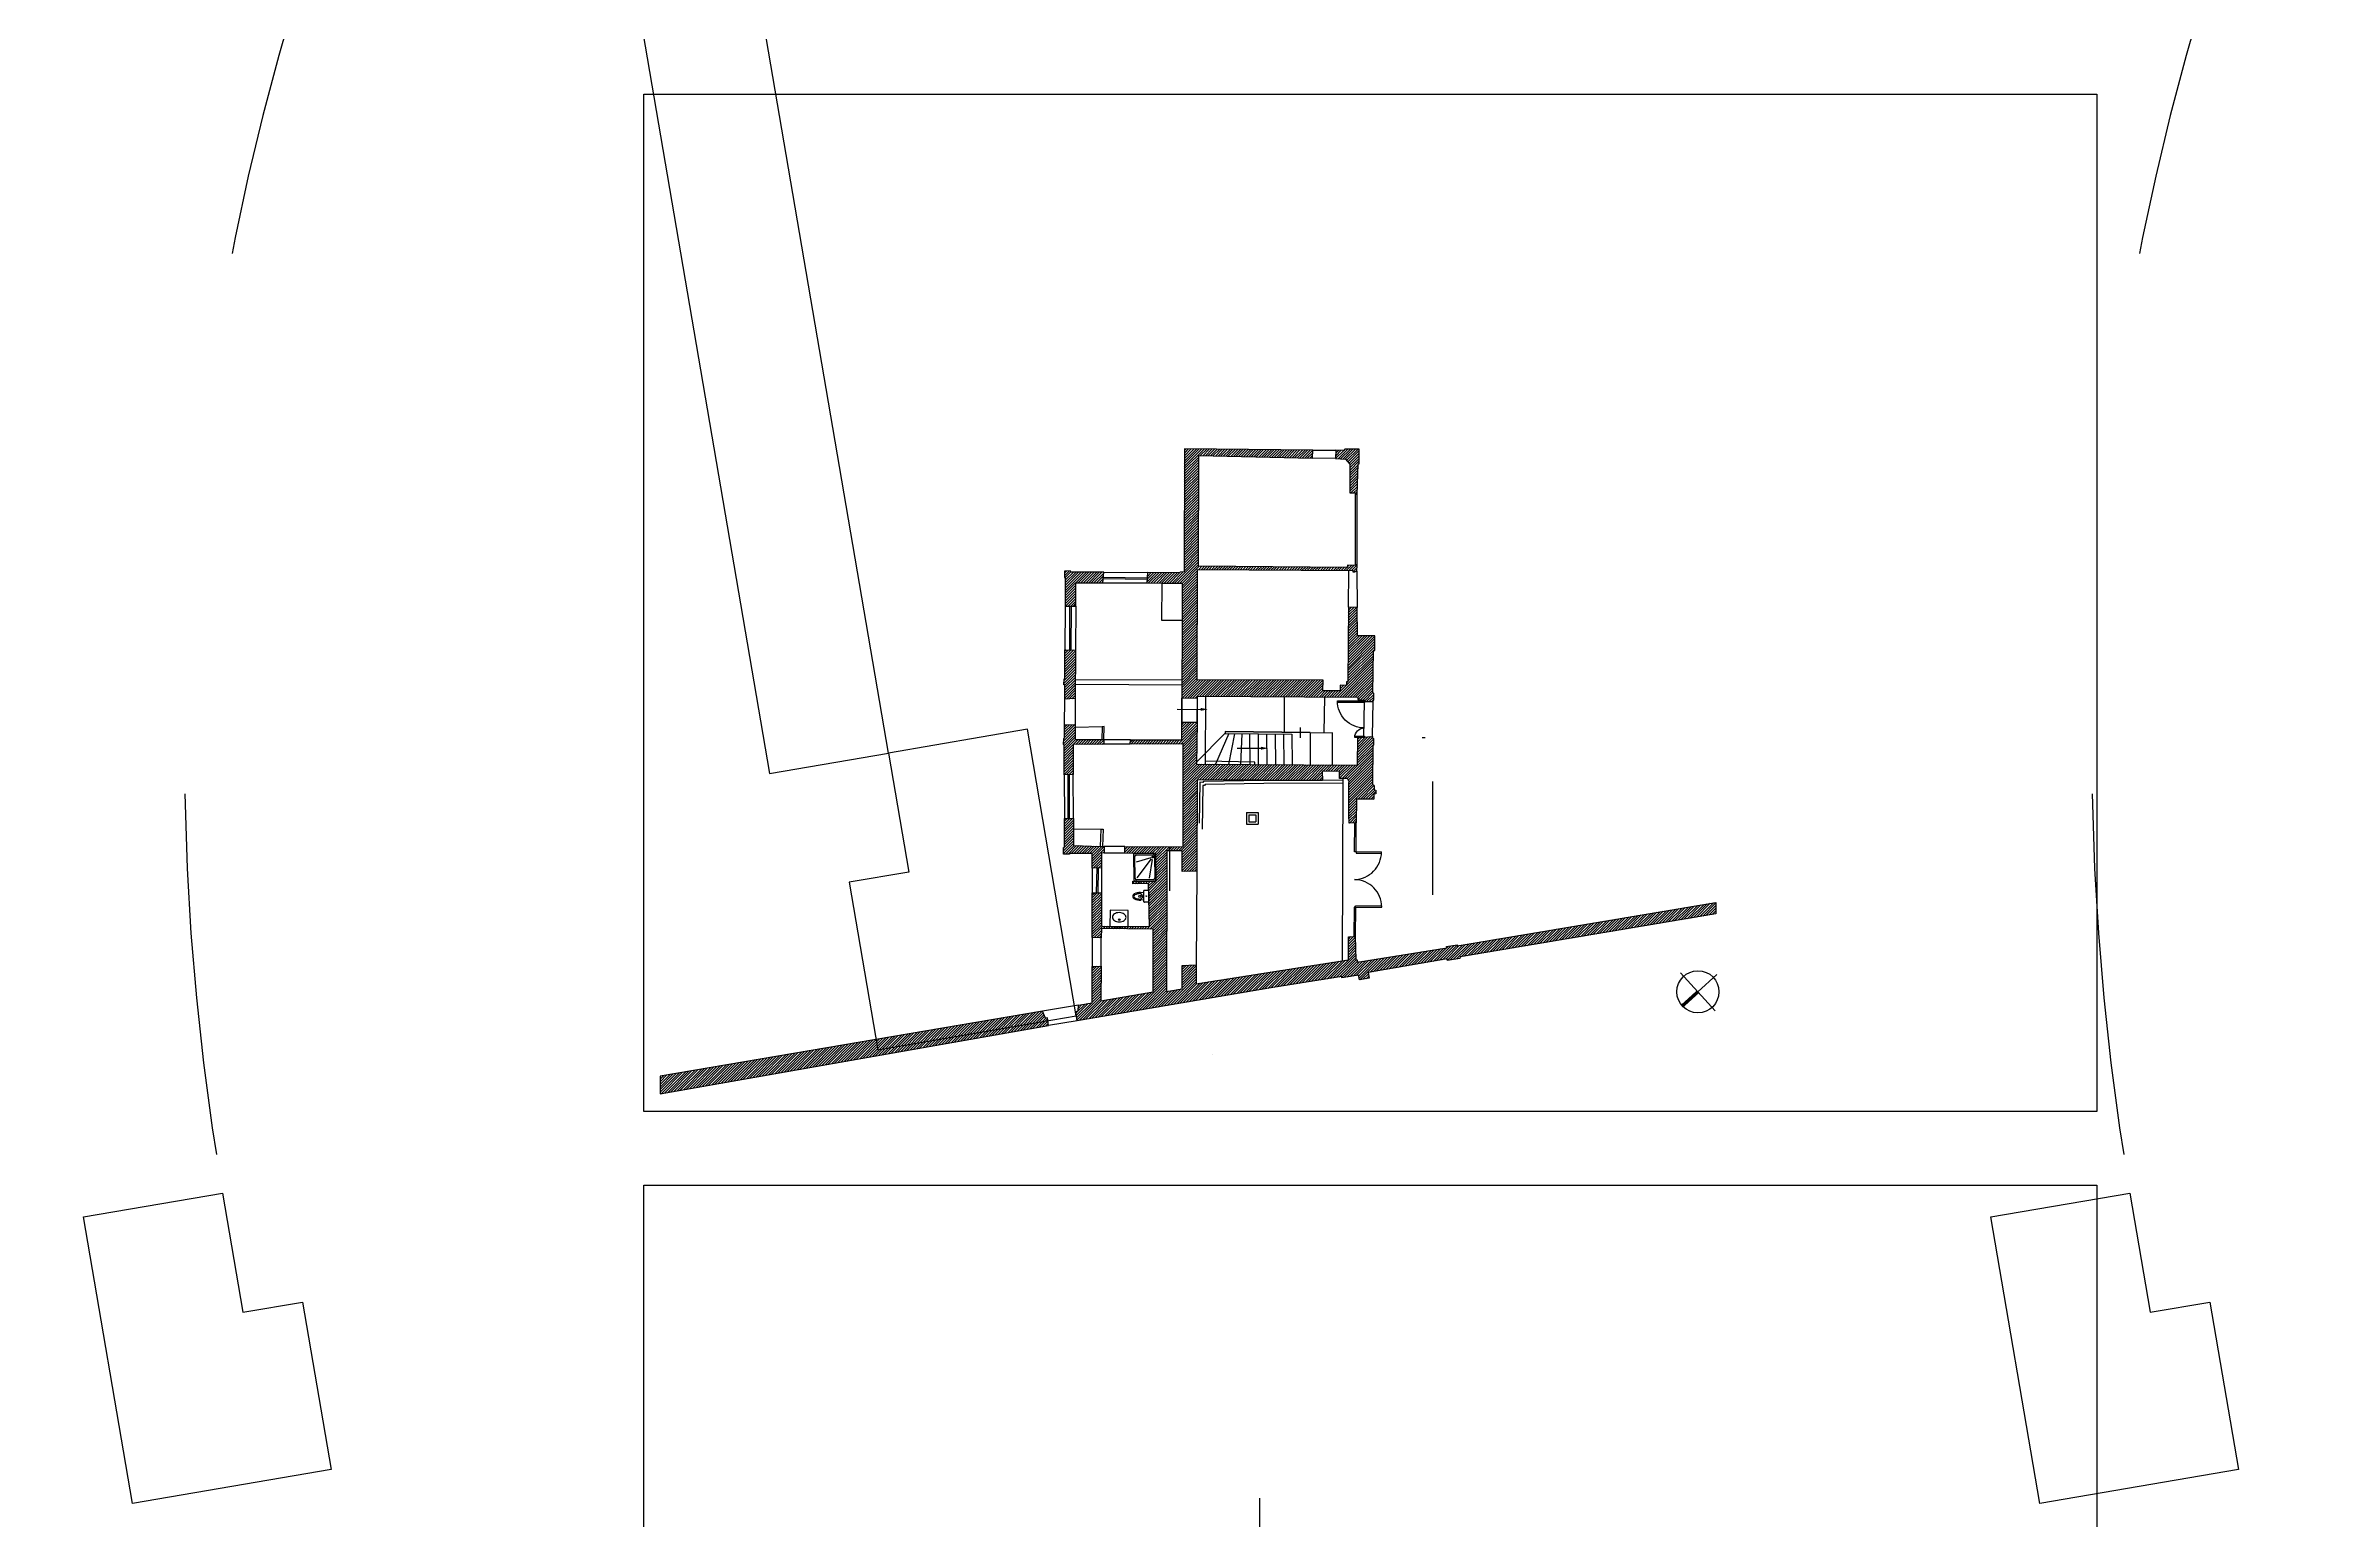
# Model space of a CAD drawing. Header units: metres. Extents: x -228 to 369, y -174 to 385.
# Drawn here: x -20.6 to 57.6, y 23.5 to 74.2 of the extents above; entities that cross this region are included whole.
import ezdxf
from ezdxf.enums import TextEntityAlignment as Align

# ---------------------------------------------------------------- set-up
doc = ezdxf.new("R2010")
doc.units = ezdxf.units.M
doc.linetypes.add('CACHE', pattern=[9.525, 6.35, -3.175])
doc.linetypes.add('PROJECTION', pattern=[0.3, 0.12, -0.18])
for name, color, linetype in [('010_mur', 2, 'Continuous'), ('020_cloi', 5, 'Continuous'), ('030_menuiserie', 1, 'Continuous'), ('040_meubles', 124, 'Continuous'), ('070_trait-fin', 4, 'Continuous'), ('077_textes-1', 243, 'Continuous')]:
    doc.layers.add(name, color=color, linetype=linetype)
doc.layers.add('090_repères-axes', color=230, linetype='Continuous', plot=False)
doc.styles.add('BAT-DES', font='arial.ttf', dxfattribs={"width": 0.99, "height": 0.5})
doc.styles.add('clem', font='swissc.ttf')
doc.styles.add('GEO_PIE_DES', font='arial.ttf')
pattern_1 = [(45.21487, (-53.73075, -44.57852), (-0.045069355, 0.044732575), [])]

# ---------------------------------------------------------------- blocks, each defined once
blk = doc.blocks.new('*U1201')
for points in [[(0.05, -0.04218), (0.05, 0), (0, 0), (0, -0.07218), (0.035, -0.07218), (0.035, -0.04218)], [(0.66849, -0.04218), (0.66849, 0), (0.71849, 0), (0.71849, -0.07218), (0.68349, -0.07218), (0.68349, -0.04218)], [(0.065, -0.07218), (0.035, -0.07218), (0.035, -0.72068), (0.065, -0.72068)]]:
    blk.add_lwpolyline(points, close=True)
at = {"linetype": 'PROJECTION', "ltscale": 0.75}
blk.add_arc((0.03522, -0.07269), 0.64827, 271.69986, 0.04505, dxfattribs=at)
blk = doc.blocks.new('Plan existant mi geometre rdc')
at = {"layer": '010_mur'}
h = blk.add_hatch(dxfattribs=at)
h.set_pattern_fill('ANSI31', color=4, scale=0.02, angle=0.21487)
h.set_pattern_definition(pattern_1)
h.paths.add_polyline_path([(-29.557, 10.222), (-29.556, 10.277), (-24.033, 10.26), (-24.034, 10.179), (-23.811, 10.161), (-23.813, 10.11), (-23.51, 10.113), (-23.509, 10.157), (-23.489, 10.176), (-23.49, 10.397), (-23.522, 10.424), (-23.506, 11.866), (-23.461, 11.871), (-23.462, 12.38), (-24.061, 12.379), (-24.073, 13.35), (-24.376, 13.355), (-24.381, 10.792), (-24.428, 10.794), (-24.431, 10.666), (-24.643, 10.676), (-24.649, 10.476), (-25.246, 10.476), (-25.233, 10.841), (-29.565, 10.841), (-29.572, 14.641), (-24.226, 14.617), (-24.226, 14.577), (-24.142, 14.576), (-24.141, 14.596), (-24.088, 14.593), (-24.079, 14.811), (-24.141, 14.816), (-24.146, 14.792), (-24.412, 14.803), (-24.413, 14.726), (-29.538, 14.75), (-29.541, 18.554), (-25.626, 18.476), (-25.621, 18.758), (-30.04, 18.782), (-30.035, 14.552), (-30.17, 14.54), (-30.176, 14.517), (-31.291, 14.522), (-31.31, 14.165), (-30.789, 14.166), (-30.1, 14.168), (-30.096, 12.878), (-30.09, 10.206)])
h = blk.add_hatch(dxfattribs=at)
h.set_pattern_fill('ANSI31', color=4, scale=0.02, angle=0.21487)
h.set_pattern_definition(pattern_1)
h.paths.add_polyline_path([(-24.34, 17.288), (-24.139, 17.296), (-24.14, 17.243), (-24.086, 17.239), (-24.061, 18.292), (-24.017, 18.293), (-24.021, 18.8), (-24.517, 18.799), (-24.55, 18.754), (-24.822, 18.757), (-24.836, 18.471), (-24.499, 18.445), (-24.341, 18.282)])
h = blk.add_hatch(dxfattribs=at)
h.set_pattern_fill('ANSI31', color=4, scale=0.02, angle=0.21487)
h.set_pattern_definition(pattern_1)
h.paths.add_polyline_path([(-34.122, 13.361), (-33.758, 13.363), (-33.757, 14.161), (-32.824, 14.162), (-32.797, 14.527), (-33.928, 14.532), (-33.939, 14.568), (-34.15, 14.564), (-34.15, 14.346), (-34.121, 14.343)])
h = blk.add_hatch(dxfattribs=at)
h.set_pattern_fill('ANSI31', color=4, scale=0.02, angle=0.21487)
h.set_pattern_definition(pattern_1)
h.paths.add_polyline_path([(-34.122, 10.158), (-34.122, 10.651), (-34.158, 10.652), (-34.151, 10.86), (-34.124, 10.862), (-34.123, 11.851), (-33.76, 11.85), (-33.762, 10.176)])
h = blk.add_hatch(dxfattribs=at)
h.set_pattern_fill('ANSI31', color=4, scale=0.02, angle=0.21487)
h.set_pattern_definition(pattern_1)
h.paths.add_polyline_path([(-34.133, 7.559), (-34.14, 8.591), (-34.164, 8.593), (-34.154, 8.809), (-34.124, 8.81), (-34.124, 9.269), (-33.763, 9.284), (-33.757, 8.77), (-32.841, 8.774), (-32.779, 8.772), (-32.779, 8.763), (-32.776, 8.609), (-33.826, 8.601), (-33.82, 7.569)])
h = blk.add_hatch(dxfattribs=at)
h.set_pattern_fill('ANSI31', color=4, scale=0.02, angle=0.21487)
h.set_pattern_definition(pattern_1)
edge = h.paths.add_edge_path()
edge.add_line((-32.033, 5.097), (-30.034, 5.095))
edge.add_line((-30.034, 5.095), (-30.049, 8.63))
edge.add_line((-30.049, 8.63), (-31.865, 8.616))
edge.add_line((-31.865, 8.616), (-31.86, 8.766))
edge.add_line((-31.86, 8.766), (-30.095, 8.772))
edge.add_line((-30.095, 8.772), (-30.094, 9.378))
edge.add_line((-30.094, 9.378), (-29.566, 9.378))
edge.add_line((-29.566, 9.378), (-29.582, 7.937))
edge.add_line((-29.582, 7.937), (-24.044, 7.926))
edge.add_line((-24.044, 7.926), (-24.032, 8.873))
edge.add_line((-24.032, 8.873), (-23.523, 8.915))
edge.add_line((-23.523, 8.915), (-23.524, 8.869))
edge.add_line((-23.524, 8.869), (-23.499, 8.845))
edge.add_line((-23.499, 8.845), (-23.496, 8.618))
edge.add_line((-23.496, 8.618), (-23.521, 8.601))
edge.add_line((-23.521, 8.601), (-23.524, 7.274))
edge.add_arc((-23.49, 7.29), 0.0371, -155.62003, -103.16333)
edge.add_arc((-23.507, 7.218), 0.0364, -0.68917, 76.83667, ccw=False)
edge.add_line((-23.47, 7.218), (-23.468, 7.074))
edge.add_line((-23.468, 7.074), (-23.408, 7.067))
edge.add_line((-23.408, 7.067), (-23.41, 6.942))
edge.add_line((-23.41, 6.942), (-23.47, 6.933))
edge.add_line((-23.47, 6.933), (-23.476, 6.751))
edge.add_line((-23.476, 6.751), (-24.072, 6.752))
edge.add_line((-24.072, 6.752), (-24.076, 5.944))
edge.add_line((-24.076, 5.944), (-24.317, 5.932))
edge.add_line((-24.317, 5.932), (-24.337, 6.205))
edge.add_line((-24.337, 6.205), (-24.334, 7.318))
edge.add_arc((-24.451, 7.347), 0.121, -13.87307, 98.23124)
edge.add_line((-24.468, 7.467), (-24.655, 7.465))
edge.add_line((-24.655, 7.465), (-24.659, 7.704))
edge.add_line((-24.659, 7.704), (-25.252, 7.715))
edge.add_line((-25.252, 7.715), (-25.24, 7.395))
edge.add_line((-25.24, 7.395), (-28.674, 7.397))
edge.add_line((-28.674, 7.397), (-29.561, 7.397))
edge.add_line((-29.561, 7.397), (-29.562, 4.251))
edge.add_line((-29.562, 4.251), (-30.062, 4.248))
edge.add_line((-30.062, 4.248), (-30.065, 4.957))
edge.add_line((-30.065, 4.957), (-30.597, 4.955))
edge.add_line((-30.597, 4.955), (-30.592, 4.244))
edge.add_line((-30.592, 4.244), (-30.582, 0.116))
edge.add_line((-30.582, 0.116), (-30.047, 0.208))
edge.add_line((-30.047, 0.208), (-30.044, 1.011))
edge.add_line((-30.044, 1.011), (-29.563, 1.029))
edge.add_line((-29.563, 1.029), (-29.563, 0.385))
edge.add_line((-29.563, 0.385), (-24.331, 1.224))
edge.add_line((-24.331, 1.224), (-24.33, 2.022))
edge.add_line((-24.33, 2.022), (-24.099, 2.032))
edge.add_line((-24.099, 2.032), (-24.071, 1.224))
edge.add_line((-24.071, 1.224), (-24.026, 1.223))
edge.add_line((-24.026, 1.223), (-24.02, 1.146))
edge.add_line((-24.02, 1.146), (-20.946, 1.65))
edge.add_line((-20.946, 1.65), (-20.949, 1.693))
edge.add_line((-20.949, 1.693), (-20.588, 1.751))
edge.add_line((-20.588, 1.751), (-20.582, 1.716))
edge.add_line((-20.582, 1.716), (-11.689, 3.249))
edge.add_line((-11.689, 3.249), (-11.687, 2.855))
edge.add_line((-11.687, 2.855), (-20.488, 1.338))
edge.add_line((-20.488, 1.338), (-20.491, 1.29))
edge.add_line((-20.491, 1.29), (-20.921, 1.22))
edge.add_line((-20.921, 1.22), (-20.932, 1.268))
edge.add_line((-20.932, 1.268), (-23.643, 0.789))
edge.add_line((-23.643, 0.789), (-23.611, 0.595))
edge.add_line((-23.611, 0.595), (-23.948, 0.535))
edge.add_line((-23.948, 0.535), (-23.976, 0.696))
edge.add_line((-23.976, 0.696), (-24.551, 0.603))
edge.add_line((-24.551, 0.603), (-24.557, 0.646))
edge.add_line((-24.557, 0.646), (-26.922, 0.262))
edge.add_line((-26.922, 0.262), (-33.659, -0.903))
edge.add_line((-33.659, -0.903), (-33.707, -0.584))
edge.add_line((-33.707, -0.584), (-33.628, -0.567))
edge.add_line((-33.628, -0.567), (-33.617, -0.37))
edge.add_line((-33.617, -0.37), (-33.137, -0.289))
edge.add_line((-33.137, -0.289), (-33.143, 0.967))
edge.add_line((-33.143, 0.967), (-32.839, 0.974))
edge.add_line((-32.839, 0.974), (-32.845, -0.215))
edge.add_line((-32.845, -0.215), (-31.04, 0.096))
edge.add_line((-31.04, 0.096), (-31.05, 2.259))
edge.add_line((-31.05, 2.259), (-32.833, 2.275))
edge.add_line((-32.833, 2.275), (-32.835, 1.951))
edge.add_line((-32.835, 1.951), (-33.147, 1.965))
edge.add_line((-33.147, 1.965), (-33.154, 3.502))
edge.add_line((-33.154, 3.502), (-32.838, 3.502))
edge.add_line((-32.838, 3.502), (-32.836, 2.349))
edge.add_line((-32.836, 2.349), (-31.183, 2.341))
edge.add_line((-31.183, 2.341), (-31.219, 3.824))
edge.add_line((-31.219, 3.824), (-31.758, 3.817))
edge.add_line((-31.758, 3.817), (-31.76, 3.903))
edge.add_line((-31.76, 3.903), (-30.964, 3.9))
edge.add_line((-30.964, 3.9), (-30.984, 4.864))
edge.add_line((-30.984, 4.864), (-32.036, 4.867))
edge.add_line((-32.036, 4.867), (-32.033, 5.097))
h = blk.add_hatch(dxfattribs=at)
h.set_pattern_fill('ANSI31', color=4, scale=0.02, angle=0.21487)
h.set_pattern_definition(pattern_1)
h.paths.add_polyline_path([(-32.751, 4.869), (-32.84, 4.87), (-32.839, 4.359), (-33.158, 4.348), (-33.161, 4.849), (-33.938, 4.849), (-33.94, 4.827), (-34.151, 4.829), (-34.146, 5.052), (-34.115, 5.053), (-34.122, 6.056), (-33.811, 6.054), (-33.805, 5.125), (-32.871, 5.096), (-32.807, 5.098), (-32.745, 5.098)])
at = {"layer": '010_mur', "lineweight": 5}
h = blk.add_hatch(dxfattribs=at)
h.set_pattern_fill('ANSI31', color=4, scale=0.02, angle=0.42975)
h.set_pattern_definition([(45.429746, (-119.20932, -45.14219), (-0.045236796, 0.04456324), [])])
h.paths.add_polyline_path([(-48.002, -2.862), (-47.997, -3.474), (-34.638, -1.075), (-34.682, -0.81), (-34.743, -0.816), (-34.847, -0.579)])
at = {"flags": 128}
blk.add_lwpolyline([(-33.763, 9.284), (-33.763, 9.242)], dxfattribs=at)
at = {"linetype": 'CACHE', "flags": 128}
for points in [[(-33.617, -0.37), (-34.846, -0.578)], [(-33.659, -0.903), (-34.638, -1.075)]]:
    blk.add_lwpolyline(points, dxfattribs=at)
at = {"layer": '010_mur', "flags": 128}
for points in [[(-29.557, 10.222), (-29.556, 10.277), (-24.033, 10.26), (-24.034, 10.179), (-23.811, 10.161), (-23.813, 10.11), (-23.51, 10.113), (-23.509, 10.157), (-23.489, 10.176), (-23.49, 10.397), (-23.522, 10.424), (-23.506, 11.866), (-23.461, 11.871), (-23.462, 12.38), (-24.061, 12.379), (-24.073, 13.35), (-24.376, 13.355), (-24.381, 10.792), (-24.428, 10.794), (-24.431, 10.666), (-24.643, 10.676), (-24.649, 10.476), (-25.246, 10.476), (-25.233, 10.841), (-29.565, 10.841), (-29.572, 14.641), (-24.226, 14.617), (-24.226, 14.577), (-24.142, 14.576), (-24.141, 14.596), (-24.088, 14.593), (-24.079, 14.811), (-24.141, 14.816), (-24.146, 14.792), (-24.412, 14.803), (-24.413, 14.726), (-29.538, 14.75), (-29.541, 18.554), (-25.626, 18.476), (-25.621, 18.758), (-30.04, 18.782), (-30.035, 14.552), (-30.17, 14.54), (-30.176, 14.517), (-31.291, 14.522), (-31.31, 14.165), (-30.789, 14.166), (-30.1, 14.168), (-30.096, 12.878), (-30.09, 10.206), (-29.557, 10.222)], [(-34.122, 10.158), (-34.122, 10.651), (-34.158, 10.652), (-34.151, 10.86), (-34.124, 10.862), (-34.123, 11.851), (-33.76, 11.85), (-33.762, 10.176), (-34.122, 10.158)], [(-34.133, 7.559), (-34.14, 8.591), (-34.164, 8.593), (-34.154, 8.809), (-34.124, 8.81), (-34.124, 9.269), (-33.763, 9.284), (-33.757, 8.77), (-32.841, 8.774), (-32.779, 8.772), (-32.779, 8.763), (-32.776, 8.609), (-33.826, 8.601), (-33.82, 7.569), (-34.133, 7.559)], [(-32.751, 4.869), (-32.84, 4.87), (-32.839, 4.359), (-33.158, 4.348), (-33.161, 4.849), (-33.938, 4.849), (-33.94, 4.827), (-34.151, 4.829), (-34.146, 5.052), (-34.115, 5.053), (-34.122, 6.056), (-33.811, 6.054), (-33.805, 5.125), (-32.871, 5.096), (-32.807, 5.098), (-32.745, 5.098), (-32.751, 4.869)], [(-48.002, -2.862), (-47.997, -3.474), (-34.638, -1.075), (-34.682, -0.81), (-34.743, -0.816), (-34.847, -0.579), (-48.002, -2.862)]]:
    blk.add_lwpolyline(points, dxfattribs=at)
for points in [[(-24.34, 17.288), (-24.139, 17.296), (-24.14, 17.243), (-24.086, 17.239), (-24.061, 18.292), (-24.017, 18.293), (-24.021, 18.8), (-24.517, 18.799), (-24.55, 18.754), (-24.822, 18.757), (-24.836, 18.471), (-24.499, 18.445), (-24.341, 18.282)], [(-34.122, 13.361), (-33.758, 13.363), (-33.757, 14.161), (-32.824, 14.162), (-32.797, 14.527), (-33.928, 14.532), (-33.939, 14.568), (-34.15, 14.564), (-34.15, 14.346), (-34.121, 14.343)]]:
    blk.add_lwpolyline(points, close=True, dxfattribs=at)
blk.add_lwpolyline([(-11.689, 3.249), (-11.687, 2.855), (-20.488, 1.338), (-20.491, 1.29), (-20.921, 1.22), (-20.932, 1.268), (-23.643, 0.789), (-23.611, 0.595), (-23.948, 0.535), (-23.976, 0.696), (-24.551, 0.603), (-24.557, 0.646), (-26.922, 0.262), (-33.659, -0.903), (-33.707, -0.584), (-33.628, -0.567), (-33.617, -0.37), (-33.137, -0.289), (-33.143, 0.967), (-32.839, 0.974), (-32.845, -0.215), (-31.04, 0.096), (-31.05, 2.259), (-32.833, 2.275), (-32.835, 1.951), (-33.147, 1.965), (-33.154, 3.502), (-32.838, 3.502), (-32.836, 2.349), (-31.183, 2.341), (-31.219, 3.824), (-31.758, 3.817), (-31.76, 3.903), (-30.964, 3.9), (-30.984, 4.864), (-32.036, 4.867), (-32.033, 5.097), (-30.034, 5.095), (-30.049, 8.63), (-31.865, 8.616), (-31.86, 8.766), (-30.095, 8.772), (-30.094, 9.378), (-29.566, 9.378), (-29.582, 7.937), (-24.044, 7.926), (-24.032, 8.873), (-23.523, 8.915), (-23.524, 8.869), (-23.499, 8.845), (-23.496, 8.618), (-23.521, 8.601), (-23.524, 7.274, 0.232968), (-23.499, 7.253, -0.351792), (-23.47, 7.218), (-23.468, 7.074), (-23.408, 7.067), (-23.41, 6.942), (-23.47, 6.933), (-23.476, 6.751), (-24.072, 6.752), (-24.076, 5.944), (-24.317, 5.932), (-24.337, 6.205), (-24.334, 7.318, 0.532293), (-24.468, 7.467), (-24.655, 7.465), (-24.659, 7.704), (-25.252, 7.715), (-25.24, 7.395), (-29.561, 7.397), (-29.562, 4.251), (-30.062, 4.248), (-30.065, 4.957), (-30.597, 4.955), (-30.592, 4.244), (-30.582, 0.116), (-30.047, 0.208), (-30.044, 1.011), (-29.563, 1.029), (-29.563, 0.385), (-24.331, 1.224), (-24.33, 2.022), (-24.099, 2.032), (-24.071, 1.224), (-24.026, 1.223), (-24.02, 1.146), (-20.946, 1.65), (-20.949, 1.693), (-20.588, 1.751), (-20.582, 1.716), (-11.689, 3.249)], format="xyb", dxfattribs=at)
at = {"layer": '020_cloi', "flags": 128}
for points in [[(-32.779, 8.772), (-32.767, 9.218), (-32.837, 9.215), (-32.841, 8.774)], [(-25.671, 9.046), (-28.595, 9.06), (-28.595, 8.993), (-26.303, 8.981)], [(-28.595, 9.06), (-25.671, 9.046), (-25.666, 7.929)], [(-26.303, 8.981), (-26.287, 7.93)], [(-32.871, 5.096), (-32.849, 5.688), (-32.785, 5.685), (-32.807, 5.098)]]:
    blk.add_lwpolyline(points, dxfattribs=at)
at = {"layer": '030_menuiserie', "flags": 128}
for points in [[(-24.132, 14.815), (-24.14, 17.243)], [(-24.079, 14.811), (-24.09, 17.24)], [(-31.303, 14.285), (-32.814, 14.303)], [(-31.303, 14.335), (-32.813, 14.353)], [(-33.955, 11.85), (-33.959, 13.362)], [(-33.905, 11.85), (-33.909, 13.362)], [(-33.996, 6.055), (-34.002, 7.565)], [(-33.946, 6.055), (-33.952, 7.565)], [(-33.001, 4.356), (-33.016, 3.503)], [(-32.951, 4.355), (-32.966, 3.502)]]:
    blk.add_lwpolyline(points, dxfattribs=at)
at = {"layer": '030_menuiserie'}
blk.add_lwpolyline([(-24.133, 8.925), (-23.807, 8.926), (-23.807, 8.876), (-24.137, 8.875, -0.414214), (-23.808, 9.206, -0.414214), (-24.741, 10.133), (-23.811, 10.136), (-23.811, 10.086), (-24.741, 10.083)], format="xyb", dxfattribs=at)
at = {"layer": '040_meubles'}
for p, q in [((-31.727, 4.849), (-30.984, 4.864)), ((-31.708, 3.905), (-31.727, 4.849)), ((-31.673, 4.004), (-31.689, 4.752)), ((-31.649, 4.804), (-31.06, 4.816)), ((-31.145, 4.712), (-31.648, 4.561)), ((-31.018, 4.766), (-31.003, 4.018)), ((-30.984, 4.864), (-30.964, 3.921)), ((-30.964, 3.921), (-31.708, 3.905)), ((-31.042, 3.965), (-31.632, 3.953)), ((-31.127, 4.674), (-31.621, 4.02)), ((-31.097, 4.653), (-31.195, 4.009)), ((-32.539, 2.899), (-32.541, 2.347)), ((-32.541, 2.347), (-31.911, 2.344)), ((-31.909, 2.896), (-32.539, 2.899)), ((-31.911, 2.344), (-31.909, 2.896))]:
    blk.add_line(p, q, dxfattribs=at)
at = {"layer": '040_meubles', "linetype": 'ByBlock', "lineweight": -2}
for p, q in [((-31.381, 3.509), (-31.49, 3.517)), ((-31.375, 3.265), (-31.483, 3.253)), ((-31.374, 3.2), (-31.383, 3.576)), ((-31.367, 3.592), (-31.23, 3.595)), ((-31.22, 3.187), (-31.357, 3.184)), ((-31.213, 3.58), (-31.209, 3.392)), ((-31.209, 3.392), (-31.204, 3.204))]:
    blk.add_line(p, q, dxfattribs=at)
at = {"layer": '040_meubles', "flags": 128}
blk.add_lwpolyline([(-30.096, 12.878), (-30.796, 12.873), (-30.789, 14.166)], dxfattribs=at)
at = {"layer": '040_meubles'}
for centre, major_axis, ratio, start_param, end_param in [((-31.648, 4.753), (0.0011, -0.0516), 0.788136, 3.141593, 4.712389), ((-31.059, 4.765), (0.0011, -0.0516), 0.788136, 1.570797, 3.141593), ((-31.633, 4.005), (0.0011, -0.0516), 0.788136, 4.712389, 6.283185), ((-31.043, 4.017), (0.0011, -0.0516), 0.788136, 6.283185, 1.570796), ((-32.368, 2.66), (-0.0004, -0.0992), 0.869565, 4.712389, 5.319945), ((-32.368, 2.66), (-0.0004, -0.0992), 0.869565, 4.104833, 4.712389), ((-32.297, 2.603), (-0.001, -0.199), 0.869565, 3.678877, 4.104833), ((-32.297, 2.716), (-0.001, -0.199), 0.869565, 5.319945, 5.7459), ((-32.25, 2.807), (-0.001, -0.304), 0.869565, 5.7459, 6.041253), ((-32.251, 2.512), (-0.001, -0.304), 0.869565, 3.383525, 3.678877), ((-32.218, 2.95), (-0.002, -0.452), 0.869565, 6.041253, 0), ((-32.221, 2.368), (-0.002, -0.452), 0.869565, 3.141593, 3.383525), ((-32.218, 2.95), (-0.002, -0.452), 0.869565, 6.283185, 0.241932), ((-32.221, 2.368), (-0.002, -0.452), 0.869565, 2.899661, 3.141593), ((-32.188, 2.807), (-0.001, -0.304), 0.869565, 0.241932, 0.537285), ((-32.189, 2.512), (-0.001, -0.304), 0.869565, 2.604308, 2.89966), ((-32.141, 2.716), (-0.001, -0.199), 0.869565, 0.537285, 0.963241), ((-32.142, 2.602), (-0.001, -0.199), 0.869565, 2.178352, 2.604308), ((-32.071, 2.659), (-0.0004, -0.0992), 0.869565, 1.570796, 2.178352), ((-32.071, 2.659), (-0.0004, -0.0992), 0.869565, 0.963241, 1.570796)]:
    blk.add_ellipse(centre, major_axis=major_axis, ratio=ratio, start_param=start_param, end_param=end_param, dxfattribs=at)
for centre, major_axis, ratio in [((-31.082, 4.735), (0.0006, -0.031), 0.788136), ((-31.082, 4.735), (0.0004, -0.0192), 0.788136), ((-32.22, 2.578), (-0.0001, -0.0313), 0.869565)]:
    blk.add_ellipse(centre, major_axis=major_axis, ratio=ratio, dxfattribs=at)
at = {"layer": '040_meubles', "linetype": 'ByBlock', "lineweight": -2}
for centre, major_axis, start_param, end_param in [((-31.66, 3.381), (-0.096, 0.0021), 5.245065, 0.049726), ((-31.66, 3.38), (-0.096, 0.0021), 0.043142, 1.130989), ((-31.66, 3.381), (-0.0012, -0.056), 3.674268, 4.764466), ((-31.66, 3.38), (-0.056, 0.0012), 0.040791, 1.130989), ((-31.506, 3.104), (-0.009, -0.413), 3.12506, 3.67427), ((-31.519, 3.664), (-0.413, 0.009), 1.130987, 1.680197), ((-31.506, 3.104), (-0.373, 0.008), 4.73902, 5.245067), ((-31.519, 3.664), (-0.373, 0.008), 1.130987, 1.637033), ((-31.507, 3.397), (-0.0018, -0.08), 2.529122, 3.168224), ((-31.506, 3.371), (-0.0018, -0.08), 0.066237, 0.705339), ((-31.516, 3.384), (-0.0021, -0.096), 1.61723, 2.529122), ((-31.516, 3.384), (-0.0021, -0.096), 0.705339, 1.61723), ((-31.367, 3.576), (-0.0004, -0.016), 3.188027, 4.758823), ((-31.358, 3.2), (-0.016, 0.0004), 0.046434, 1.617231), ((-31.229, 3.579), (-0.0004, -0.016), 1.61723, 3.188027), ((-31.22, 3.203), (-0.016, 0.0004), 1.617231, 3.188027)]:
    blk.add_ellipse(centre, major_axis=major_axis, ratio=1, start_param=start_param, end_param=end_param, dxfattribs=at)
for centre, major_axis in [((-31.516, 3.384), (-0.036, 0.0008)), ((-31.294, 3.389), (-0.012, 0.0003))]:
    blk.add_ellipse(centre, major_axis=major_axis, ratio=1, dxfattribs=at)
at = {"layer": '070_trait-fin', "linetype": 'CACHE'}
for p, q in [((-24.132, 3.034), (-23.188, 3.047)), ((-24.093, 3.085), (-23.189, 3.097))]:
    blk.add_line(p, q, dxfattribs=at)
at = {"layer": '070_trait-fin', "flags": 128}
for points in [[(-24.836, 18.471), (-25.626, 18.476)], [(-25.621, 18.758), (-24.822, 18.757)], [(-30.09, 10.206), (-30.094, 9.378)], [(-29.567, 10.222), (-29.566, 9.378)], [(-30.259, 9.824), (-29.443, 9.824)], [(-28.595, 9.005), (-29.581, 8.011)], [(-29.581, 8.011), (-28.595, 9.005)], [(-28.473, 8.992), (-28.929, 7.935)], [(-28.283, 8.991), (-28.476, 7.935)], [(-28.027, 8.99), (-28.072, 7.934)], [(-27.757, 8.988), (-27.741, 7.933)], [(-27.469, 8.987), (-27.454, 7.933)], [(-27.173, 8.985), (-27.163, 7.932)], [(-26.883, 8.984), (-26.867, 7.932)], [(-26.587, 8.983), (-26.578, 7.931)], [(-28.179, 8.495), (-27.362, 8.494)], [(-34.133, 7.559), (-34.122, 6.056)], [(-33.811, 6.054), (-33.82, 7.569)]]:
    blk.add_lwpolyline(points, dxfattribs=at)
at = {"layer": '070_trait-fin'}
for points in [[(-32.824, 14.162), (-31.31, 14.165)], [(-32.797, 14.527), (-31.291, 14.522)], [(-34.122, 13.361), (-34.123, 11.851)], [(-33.758, 13.363), (-33.76, 11.85)], [(-33.158, 4.348), (-33.154, 3.502)], [(-32.839, 4.359), (-32.838, 3.502)]]:
    blk.add_lwpolyline(points, dxfattribs=at)
at = {"layer": '070_trait-fin', "linetype": 'CACHE', "flags": 128}
for points in [[(-24.376, 13.355), (-24.37, 14.617)], [(-24.088, 14.593), (-24.073, 13.35)], [(-33.762, 10.176), (-33.763, 9.284)], [(-33.761, 10.83), (-30.091, 10.84)], [(-30.091, 10.657), (-33.761, 10.664)], [(-30.094, 9.378), (-30.09, 10.206)], [(-29.566, 9.378), (-29.557, 10.222)], [(-29.267, 7.936), (-29.274, 10.277)], [(-26.575, 10.268), (-26.566, 9.05)], [(-25.191, 10.264), (-25.201, 9.044)], [(-34.124, 9.269), (-34.122, 10.158)], [(-23.828, 8.89), (-23.813, 10.11)], [(-23.523, 8.915), (-23.51, 10.113)], [(-32.837, 9.215), (-33.762, 9.182)], [(-31.86, 8.766), (-32.779, 8.763)], [(-31.865, 8.616), (-32.776, 8.609)], [(-25.671, 9.039), (-24.915, 9.038)], [(-24.915, 9.042), (-24.917, 7.928)], [(-27.573, 7.933), (-27.572, 8.019), (-29.267, 8.038)], [(-24.539, 7.466), (-24.541, 1.19)], [(-32.85, 5.679), (-33.809, 5.691)], [(-32.036, 4.867), (-32.751, 4.869)], [(-32.033, 5.097), (-32.745, 5.098)], [(-29.562, 4.251), (-29.563, 1.029)], [(-33.147, 1.965), (-33.143, 0.967)], [(-32.839, 0.974), (-32.835, 1.951)]]:
    blk.add_lwpolyline(points, dxfattribs=at)
at = {"layer": '070_trait-fin', "flags": 128}
for points in [[(-29.443, 9.824, 0.1, 0, 0), (-29.19, 9.824, 0, 0, 0)], [(-27.362, 8.494, 0.1, 0, 0), (-27.109, 8.494, 0, 0, 0)]]:
    blk.add_lwpolyline(points, format="xyseb", dxfattribs=at)
at = {"layer": '070_trait-fin', "linetype": 'CACHE', "flags": 128}
for points in [[(-24.539, 7.305), (-27.258, 7.277), (-29.28, 7.244), (-29.303, 7.207), (-29.363, 7.21), (-29.39, 4.234, -0.414363), (-29.531, 4.112), (-30.193, 4.115), (-30.192, 4.247)], [(-24.54, 7.407), (-25.24, 7.395), (-27.259, 7.379), (-29.337, 7.345), (-29.358, 7.312), (-29.464, 7.317), (-29.492, 4.24, -0.416183), (-29.525, 4.215), (-30.09, 4.217), (-30.09, 4.247), (-30.192, 4.247)]]:
    blk.add_lwpolyline(points, format="xyb", dxfattribs=at)
at = {"layer": '070_trait-fin', "linetype": 'CACHE'}
for points in [[(-24.128, 4.942), (-24.126, 5.945)], [(-24.078, 4.942), (-24.076, 5.944)], [(-24.078, 4.942), (-24.128, 4.942)], [(-24.078, 4.942), (-23.203, 4.943)], [(-24.078, 4.942), (-24.078, 4.892)], [(-24.078, 4.892), (-23.202, 4.893)], [(-24.143, 3.035), (-24.145, 2.032)], [(-24.082, 3.035), (-24.143, 3.034)], [(-24.093, 3.035), (-24.095, 2.032)], [(-24.092, 3.035), (-24.093, 3.085)]]:
    blk.add_lwpolyline(points, dxfattribs=at)
for centre, start, end in [((-24.157, 4.942), -88.40754, 0.09608), ((-24.142, 3.034), 0.76341, 89.26703)]:
    blk.add_arc(centre, 0.954, start, end, dxfattribs=at)
at = {"layer": '030_menuiserie', "xscale": 138.5501950750058, "yscale": 138.5501950750058, "zscale": 138.5501950750058, "rotation": 189.9168593396885}
blk.add_blockref('*U1201', (-33.685, -0.736), dxfattribs=at)
at = {"extrusion": (-0.123339, 0.306778, 0.943756), "style": 'GEO_PIE_DES', "oblique": 358.66018, "width": 0.853825}
blk.add_text('Rue                     Paul                  Démange', height=0.00423, rotation=167.40285, dxfattribs=at).set_placement((27.643, -8.494, 2.725), align=Align.MIDDLE_CENTER)
at = {"layer": '077_textes-1', "style": 'clem'}
for s, p in [('Z: 201.22', (-25.224, 19.129)), ('Z: 201.26', (-25.222, 18.626)), ('Local maintenance', (-26.966, 16.83)), ('19.2m²', (-26.964, 16.624)), ('Hsp: 3.01', (-26.973, 16.203)), ('Z: 201.17', (-26.971, 16.414)), ('Réserve', (-27.241, 12.824)), ('21.2m²', (-27.239, 12.618)), ("Salle d'activités", (-31.91, 11.773)), ('Hsp: 2.99', (-27.248, 12.197)), ('Z: 201.19', (-27.246, 12.407)), ('Hsp: 2.29', (-31.916, 11.146)), ('Z: 201.03', (-31.915, 11.356)), ('20.9m²', (-31.907, 11.567)), ('Hspo:2.23', (-31.926, 10.751)), ('Hsp: 3.08', (-26.747, 9.497)), ('Z: 201.23', (-26.745, 9.707)), ('Hall', (-26.74, 9.911)), ('Z: 201.03', (-31.898, 7.069)), ('Bureau animatrices', (-31.894, 7.486)), ('12.9m²', (-31.891, 7.279)), ('Hsp: 2.29', (-31.9, 6.859)), ('Sde / Wc', (-32.191, 3.969)), ('Garage / Réserve', (-27.083, 4.272)), ('34.6m²', (-27.08, 4.065)), ('Hsp: 2.31', (-32.197, 3.342)), ('Z: 201.09', (-32.196, 3.552)), ('4.0m²', (-32.189, 3.762)), ('Hsp: 2.90', (-27.089, 3.645)), ('Z: 201.22', (-27.088, 3.855)), ('Chaufferie', (-31.844, 0.951)), ('Hsp: 2.34', (-31.851, 0.324)), ('Z: 201.07', (-31.849, 0.534)), ('5.0m²', (-31.842, 0.744))]:
    blk.add_text(s, height=0.0012, dxfattribs=at).set_placement(p, align=Align.MIDDLE_CENTER)
for s, p in [('Hsp: 2.24', (-24.383, 9.409)), ('Hspo:2.27', (-29.448, 9.097)), ('H<1.80', (-25.775, 8.528)), ('Hspo:2.75', (-24.373, 4.014))]:
    blk.add_text(s, height=0.0012, rotation=90, dxfattribs=at).set_placement(p, align=Align.MIDDLE_CENTER)
at = {"layer": '077_textes-1', "style": 'GEO_PIE_DES', "width": 0.9}
for p in [(-33.286, 8.993), (-33.356, 5.397)]:
    blk.add_text('Pl', height=0.00187, rotation=89.98668, dxfattribs=at).set_placement(p, align=Align.MIDDLE_CENTER)
at = {"layer": '077_textes-1', "style": 'BAT-DES', "width": 0.99}
for s, p in [('RDC', (-28.19, 8.253)), ('R+1', (-26.92, 8.304))]:
    blk.add_text(s, height=0.0015, rotation=90.17207, dxfattribs=at).set_placement(p)
blk = doc.blocks.new('NORD')
for p, q in [((-4.16, -1.47), (-1.16, -1.47)), ((-2.66, -1.47), (-2.66, -2.97))]:
    blk.add_line(p, q)
blk.add_circle((-2.66, -1.47), 1.23)
blk.add_solid([(-2.76, -0.25), (-2.56, -0.25), (-2.76, -1.47), (-2.56, -1.47)])
blk = doc.blocks.new('Murs porteurs selon geometre projet')
at = {"layer": '030_menuiserie', "xscale": 138.550195075006, "yscale": 138.550195075006, "zscale": 138.550195075006, "rotation": 189.9168593396885}
blk.add_blockref('*U1201', (-33.685, -0.736), dxfattribs=at)

msp = doc.modelspace()

# ---------------------------------------------------------------- linework, layer by layer
for p, q in [((20.741, 47.822), (21.141, 47.822)), ((20.741, 47.822), (20.741, 47.422)), ((20.821, 47.742), (20.821, 47.502)), ((20.821, 47.742), (21.061, 47.742)), ((21.061, 47.742), (21.061, 47.502)), ((21.141, 47.822), (21.141, 47.422)), ((20.741, 47.422), (21.141, 47.422)), ((20.821, 47.502), (21.061, 47.502))]:
    msp.add_line(p, q)
at = {"layer": '010_mur'}
for p, q in [((22.591, 50.747), (22.591, 50.397)), ((26.891, 50.397), (26.791, 50.397)), ((27.141, 48.892), (27.141, 44.992)), ((18.091, 46.657), (18.091, 45.122)), ((21.191, 24.232), (21.191, 20.032))]:
    msp.add_line(p, q, dxfattribs=at)
at = {"layer": '090_repères-axes'}
for points in [[(0, 72.54), (50, 72.54), (50, 37.54), (0, 37.54)], [(0, 35), (50, 35), (50, 0), (0, 0)]]:
    msp.add_lwpolyline(points, close=True, dxfattribs=at)

# ---------------------------------------------------------------- block references
at = {"rotation": 359.7851270248765}
msp.add_blockref('Murs porteurs selon geometre projet', (114.216, 41.437), dxfattribs=at)
at = {"layer": '020_cloi', "rotation": 359.7851270248765}
for name, p in [('Plan existant mi geometre rdc', (48.572, 41.437)), ('Murs porteurs selon geometre projet', (179.859, 41.437))]:
    msp.add_blockref(name, p, dxfattribs=at)
at = {"layer": '070_trait-fin', "xscale": 0.5892211539267361, "yscale": 0.5892211539267361, "zscale": 0.5892211539267361, "rotation": 132.2354592550134}
msp.add_blockref('NORD', (34.581, 42.232), dxfattribs=at)

doc.saveas('drawing.dxf')
